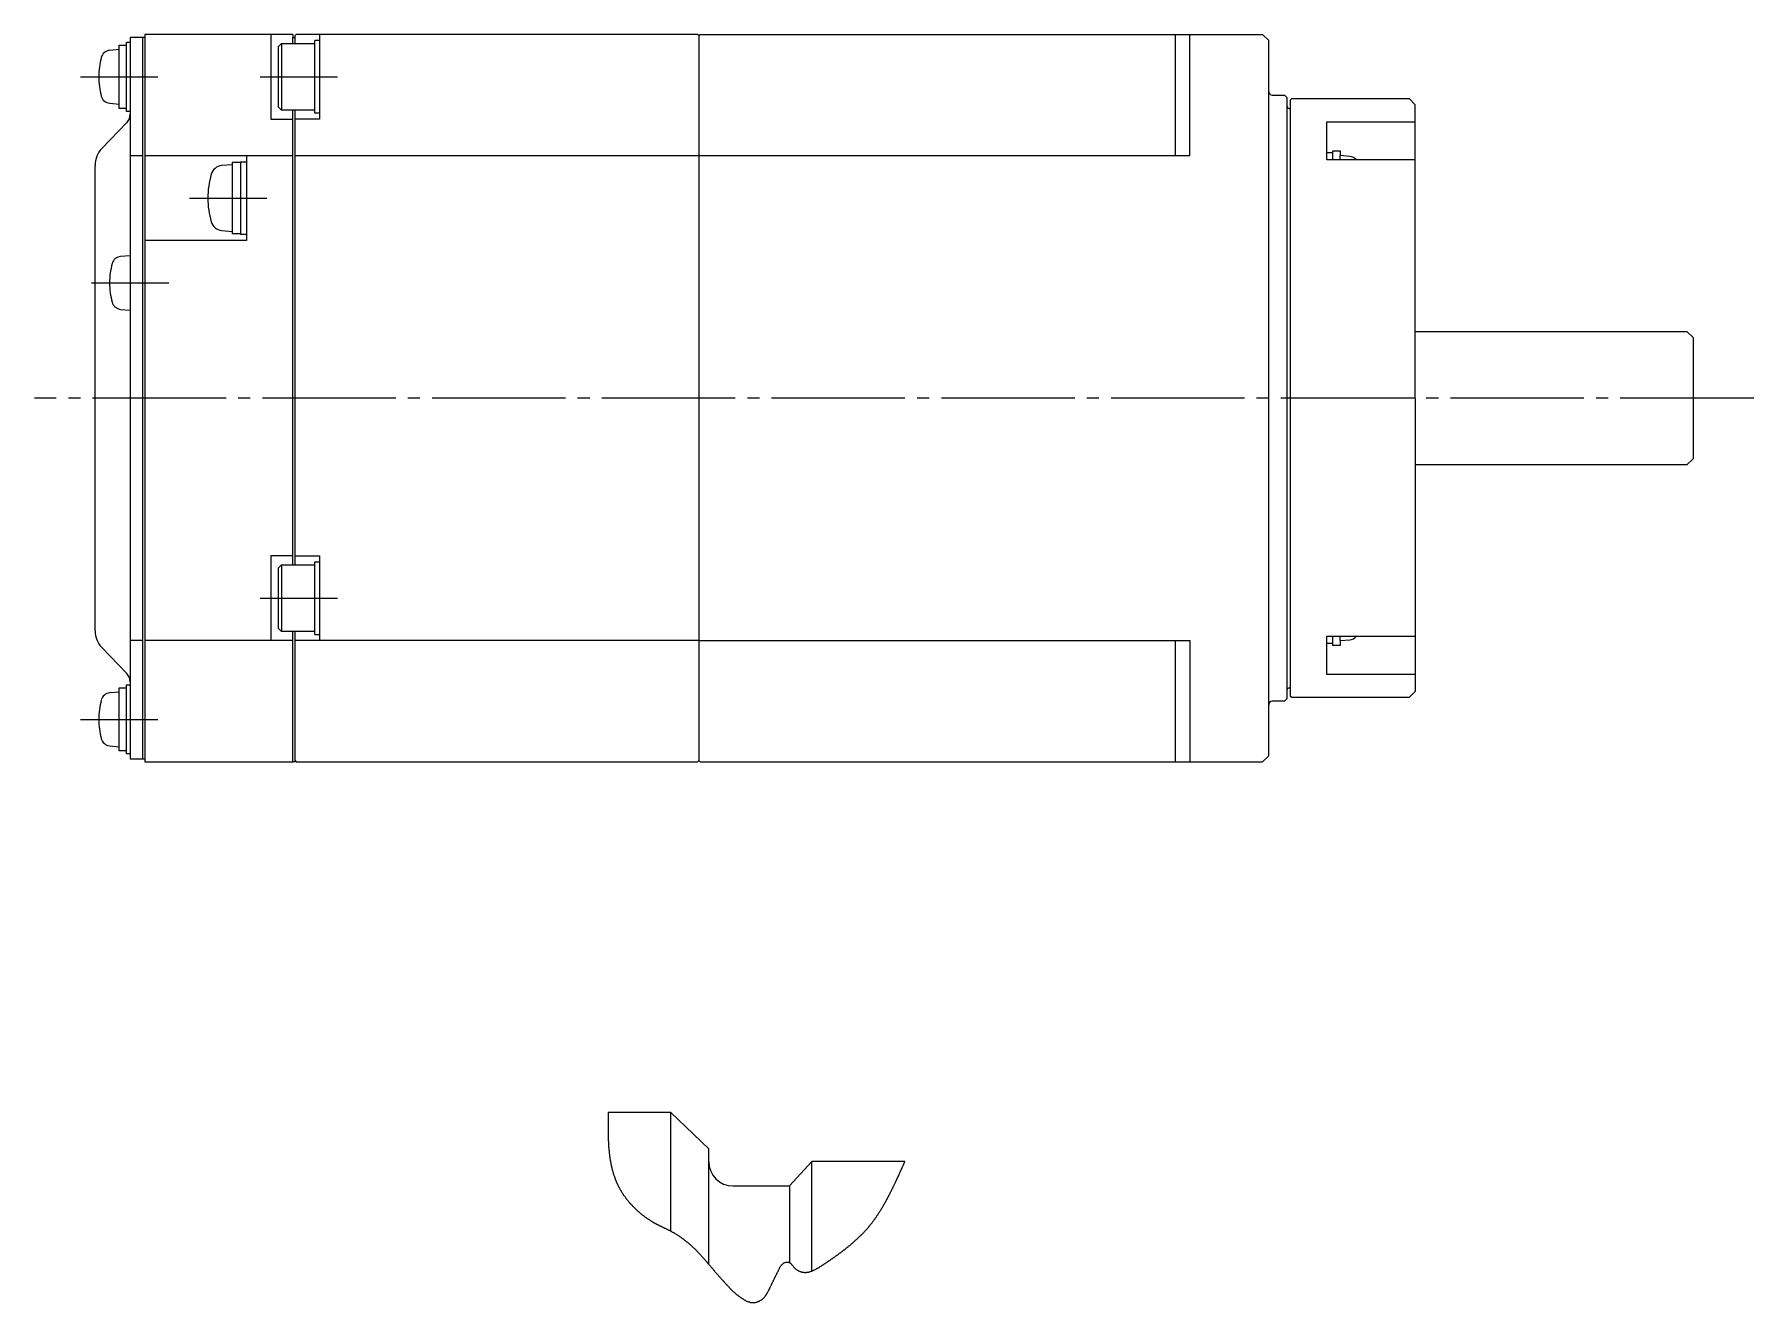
# Model space of a CAD drawing. Extents: x -194 to 221, y -168 to 144.
# Drawn here: x -73.5 to 68.3, y -168.1 to -63.5 of the extents above; entities that cross this region are included whole.
import ezdxf

# ---------------------------------------------------------------- set-up
doc = ezdxf.new("R2010")
doc.units = 0
doc.linetypes.add('DASH_CENTER', pattern=[14, 11, -1, 1, -1])
doc.layers.get('0').update_dxf_attribs({"linetype": 'CONTINUOUS'})

msp = doc.modelspace()

# ---------------------------------------------------------------- linework, layer by layer
at = {"color": 7, "linetype": 'CONTINUOUS'}
for p, q in [((-65.58, -63.76), (-65.58, -123.26)), ((-64.58, -63.76), (-65.58, -63.76)), ((-64.58, -63.76), (-64.58, -123.26)), ((-64.38, -63.76), (-64.58, -63.76)), ((-55.98, -63.51), (-64.38, -63.51)), ((-64.38, -63.51), (-64.38, -123.51)), ((-52.18, -63.51), (-55.98, -63.51)), ((-53.98, -63.51), (-53.98, -70.51)), ((-52.18, -63.51), (-52.18, -63.76)), ((-52.18, -63.76), (-51.98, -63.76)), ((-52.18, -64.26), (-52.18, -63.76)), ((-51.88, -63.51), (-51.98, -63.61)), ((-51.98, -64.26), (-51.98, -63.61)), ((-18.78, -63.51), (-51.88, -63.51)), ((-49.98, -63.51), (-49.98, -70.51)), ((-18.68, -63.61), (-18.78, -63.51)), ((-18.68, -63.61), (-18.58, -63.51)), ((-18.68, -63.61), (-18.68, -123.41)), ((-18.58, -63.51), (27.82, -63.51)), ((20.62, -73.51), (20.62, -63.51)), ((21.82, -73.51), (21.82, -63.51)), ((27.82, -63.51), (28.32, -64.01)), ((-66.48, -64.76), (-67.27, -64.83)), ((-66.48, -69.61), (-66.48, -64.41)), ((-66.48, -64.41), (-65.88, -64.41)), ((-65.88, -69.86), (-65.88, -64.16)), ((-65.88, -64.16), (-65.58, -64.16)), ((-53.11, -64.26), (-53.36, -64.51)), ((-53.36, -69.51), (-53.36, -64.51)), ((-53.11, -64.26), (-53.11, -69.76)), ((-53.11, -64.26), (-50.36, -64.26)), ((-50.36, -70.01), (-50.36, -64.01)), ((-49.98, -64.01), (-50.36, -64.01)), ((28.32, -123.01), (28.32, -64.01)), ((-67.27, -69.19), (-66.48, -69.26)), ((28.62, -68.51), (29.62, -68.51)), ((29.62, -68.51), (29.82, -68.71)), ((29.82, -68.71), (29.82, -118.31)), ((30.12, -68.91), (30.22, -68.81)), ((30.12, -118.11), (30.12, -68.91)), ((30.22, -68.81), (39.91, -68.81)), ((39.91, -68.81), (40.41, -69.31)), ((40.41, -93.51), (40.41, -69.31)), ((-67.92, -72.92), (-65.87, -70.79)), ((-65.88, -69.61), (-66.48, -69.61)), ((-65.58, -69.86), (-65.88, -69.86)), ((-53.98, -70.51), (-52.18, -70.51)), ((-53.36, -69.51), (-53.11, -69.76)), ((-50.36, -69.76), (-53.11, -69.76)), ((-52.18, -107.26), (-52.18, -69.76)), ((-51.98, -107.26), (-51.98, -69.76)), ((-49.98, -70.51), (-51.98, -70.51)), ((-49.98, -70.01), (-50.36, -70.01)), ((30.02, -69.61), (30.12, -69.61)), ((33.12, -73.86), (33.12, -70.72)), ((33.12, -70.72), (40.41, -70.72)), ((-65.58, -73.51), (-64.58, -73.51)), ((-64.38, -73.51), (-52.18, -73.51)), ((-55.98, -73.51), (-55.98, -80.51)), ((-51.98, -73.51), (-18.68, -73.51)), ((-18.68, -73.51), (21.82, -73.51)), ((33.12, -73.25), (33.62, -73.25)), ((33.62, -73.1), (34.22, -73.1)), ((33.62, -73.86), (33.62, -73.1)), ((33.62, -73.25), (33.62, -73.1)), ((34.22, -73.1), (34.22, -73.5)), ((34.22, -73.86), (34.22, -73.5)), ((35, -73.57), (34.22, -73.5)), ((-68.48, -112.7), (-68.48, -74.31)), ((-57.18, -74.26), (-58.03, -74.33)), ((-57.18, -74.06), (-56.48, -74.06)), ((-57.18, -74.06), (-57.18, -79.96)), ((-56.48, -74.01), (-56.48, -80.01)), ((-56.48, -74.01), (-55.98, -74.01)), ((40.41, -73.86), (33.12, -73.86)), ((-55.98, -80.51), (-64.38, -80.51)), ((-58.03, -79.68), (-57.18, -79.76)), ((-56.48, -79.96), (-57.18, -79.96)), ((-55.98, -80.01), (-56.48, -80.01)), ((-65.58, -81.76), (-66.37, -81.83)), ((-66.37, -86.19), (-65.58, -86.26)), ((40.41, -88.01), (62.82, -88.01)), ((62.82, -88.01), (63.32, -88.51)), ((63.32, -88.51), (63.32, -98.51)), ((40.41, -93.51), (40.41, -117.71)), ((62.82, -99.01), (40.41, -99.01)), ((63.32, -98.51), (62.82, -99.01)), ((-53.98, -106.51), (-53.98, -113.51)), ((-52.18, -106.51), (-53.98, -106.51)), ((-53.11, -107.26), (-53.36, -107.51)), ((-53.36, -112.51), (-53.36, -107.51)), ((-53.11, -107.26), (-53.11, -112.76)), ((-53.11, -107.26), (-50.36, -107.26)), ((-51.98, -106.51), (-49.98, -106.51)), ((-50.36, -113.01), (-50.36, -107.01)), ((-50.36, -107.01), (-49.98, -107.01)), ((-49.98, -106.51), (-49.98, -113.51)), ((-53.36, -112.51), (-53.11, -112.76)), ((-50.36, -112.76), (-53.11, -112.76)), ((-52.18, -123.51), (-52.18, -112.76)), ((-51.98, -123.41), (-51.98, -112.76)), ((-50.36, -113.01), (-49.98, -113.01)), ((33.12, -116.3), (33.12, -113.15)), ((33.12, -113.15), (40.41, -113.15)), ((33.62, -113.91), (33.62, -113.15)), ((34.22, -113.51), (34.22, -113.15)), ((-65.87, -116.22), (-67.92, -114.09)), ((-64.58, -113.51), (-65.58, -113.51)), ((-52.18, -113.51), (-64.38, -113.51)), ((-18.68, -113.51), (-51.98, -113.51)), ((-18.68, -113.51), (21.82, -113.51)), ((20.62, -123.51), (20.62, -113.51)), ((21.82, -113.51), (21.82, -123.51)), ((33.62, -113.76), (33.12, -113.76)), ((33.62, -113.91), (33.62, -113.76)), ((34.22, -113.91), (33.62, -113.91)), ((34.22, -113.51), (35, -113.44)), ((34.22, -113.51), (34.22, -113.91)), ((-66.48, -117.41), (-65.88, -117.41)), ((-66.48, -122.61), (-66.48, -117.41)), ((-65.88, -117.16), (-65.58, -117.16)), ((-65.88, -122.86), (-65.88, -117.16)), ((30.02, -117.41), (30.12, -117.41)), ((40.41, -116.3), (33.12, -116.3)), ((-66.48, -117.76), (-67.27, -117.83)), ((29.62, -118.51), (28.62, -118.51)), ((29.82, -118.31), (29.62, -118.51)), ((30.22, -118.21), (30.12, -118.11)), ((39.91, -118.21), (30.22, -118.21)), ((40.41, -117.71), (39.91, -118.21)), ((-67.27, -122.19), (-66.48, -122.26)), ((-65.88, -122.61), (-66.48, -122.61)), ((-65.58, -122.86), (-65.88, -122.86)), ((-65.58, -123.26), (-64.58, -123.26)), ((-64.58, -123.26), (-64.38, -123.26)), ((27.82, -123.51), (28.32, -123.01)), ((-64.38, -123.51), (-52.18, -123.51)), ((-51.98, -123.51), (-52.18, -123.51)), ((-51.98, -123.41), (-51.88, -123.51)), ((-51.98, -123.41), (-51.98, -123.51)), ((-51.88, -123.51), (-18.78, -123.51)), ((-18.78, -123.51), (-18.68, -123.41)), ((-18.68, -123.41), (-18.58, -123.51)), ((-18.58, -123.51), (27.82, -123.51)), ((-20.98, -152.42), (-26.15, -152.42)), ((-20.98, -152.42), (-17.86, -155.42)), ((-20.98, -162.22), (-20.98, -152.42)), ((-17.86, -164.96), (-17.86, -155.42)), ((-11.21, -158.49), (-9.35, -156.46)), ((-1.68, -156.46), (-9.35, -156.46)), ((-9.35, -165.5), (-9.35, -156.46)), ((-15.86, -158.49), (-11.21, -158.49)), ((-11.21, -158.49), (-11.21, -164.81))]:
    msp.add_line(p, q, dxfattribs=at)
at = {"color": 1, "linetype": 'DASH_CENTER'}
for p, q in [((-69.68, -67.01), (-63.3, -67.01)), ((-54.87, -67.01), (-48.49, -67.01)), ((-60.68, -77.01), (-54.3, -77.01)), ((-68.78, -84.01), (-62.4, -84.01)), ((68.32, -93.51), (-73.48, -93.51)), ((-54.87, -110.01), (-48.49, -110.01)), ((-69.68, -120.01), (-63.3, -120.01))]:
    msp.add_line(p, q, dxfattribs=at)
at = {"color": 2}
msp.add_polyline3d([(-26.15, -152.42, 0), (-26.15, -152.46, 0), (-26.15, -152.5, 0), (-26.15, -152.54, 0), (-26.15, -152.58, 0), (-26.15, -152.62, 0), (-26.15, -152.66, 0), (-26.15, -152.7, 0), (-26.16, -152.74, 0), (-26.16, -152.78, 0), (-26.16, -152.82, 0), (-26.16, -152.86, 0), (-26.16, -152.9, 0), (-26.16, -152.94, 0), (-26.16, -152.99, 0), (-26.16, -153.03, 0), (-26.16, -153.07, 0), (-26.16, -153.11, 0), (-26.16, -153.15, 0), (-26.16, -153.19, 0), (-26.16, -153.23, 0), (-26.16, -153.27, 0), (-26.16, -153.31, 0), (-26.16, -153.35, 0), (-26.16, -153.39, 0), (-26.16, -153.43, 0), (-26.16, -153.47, 0), (-26.16, -153.51, 0), (-26.17, -153.55, 0), (-26.17, -153.59, 0), (-26.17, -153.63, 0), (-26.17, -153.67, 0), (-26.17, -153.71, 0), (-26.17, -153.75, 0), (-26.17, -153.79, 0), (-26.17, -153.84, 0), (-26.17, -153.88, 0), (-26.16, -153.92, 0), (-26.16, -153.96, 0), (-26.16, -154, 0), (-26.16, -154.04, 0), (-26.16, -154.08, 0), (-26.16, -154.12, 0), (-26.16, -154.16, 0), (-26.16, -154.2, 0), (-26.16, -154.24, 0), (-26.16, -154.28, 0), (-26.16, -154.32, 0), (-26.16, -154.36, 0), (-26.16, -154.4, 0), (-26.16, -154.44, 0), (-26.16, -154.48, 0), (-26.15, -154.53, 0), (-26.15, -154.56, 0), (-26.15, -154.61, 0), (-26.15, -154.65, 0), (-26.15, -154.69, 0), (-26.15, -154.73, 0), (-26.15, -154.77, 0), (-26.14, -154.81, 0), (-26.14, -154.85, 0), (-26.14, -154.89, 0), (-26.14, -154.93, 0), (-26.14, -154.97, 0), (-26.13, -155.01, 0), (-26.13, -155.05, 0), (-26.13, -155.09, 0), (-26.13, -155.13, 0), (-26.12, -155.17, 0), (-26.12, -155.21, 0), (-26.12, -155.25, 0), (-26.12, -155.29, 0), (-26.11, -155.33, 0), (-26.11, -155.38, 0), (-26.11, -155.41, 0), (-26.1, -155.46, 0), (-26.1, -155.5, 0), (-26.1, -155.54, 0), (-26.09, -155.58, 0), (-26.09, -155.62, 0), (-26.08, -155.66, 0), (-26.08, -155.7, 0), (-26.08, -155.74, 0), (-26.07, -155.78, 0), (-26.07, -155.82, 0), (-26.06, -155.86, 0), (-26.06, -155.9, 0), (-26.05, -155.94, 0), (-26.05, -155.98, 0), (-26.04, -156.02, 0), (-26.04, -156.06, 0), (-26.03, -156.1, 0), (-26.03, -156.14, 0), (-26.02, -156.18, 0), (-26.01, -156.22, 0), (-26.01, -156.26, 0), (-26, -156.3, 0), (-25.99, -156.34, 0), (-25.99, -156.38, 0), (-25.98, -156.42, 0), (-25.97, -156.46, 0), (-25.97, -156.5, 0), (-25.96, -156.54, 0), (-25.95, -156.58, 0), (-25.94, -156.62, 0), (-25.94, -156.66, 0), (-25.93, -156.7, 0), (-25.92, -156.74, 0), (-25.91, -156.78, 0), (-25.9, -156.82, 0), (-25.89, -156.86, 0), (-25.88, -156.9, 0), (-25.88, -156.94, 0), (-25.87, -156.98, 0), (-25.86, -157.02, 0), (-25.85, -157.06, 0), (-25.84, -157.1, 0), (-25.83, -157.14, 0), (-25.82, -157.18, 0), (-25.81, -157.22, 0), (-25.79, -157.25, 0), (-25.78, -157.29, 0), (-25.77, -157.33, 0), (-25.76, -157.37, 0), (-25.75, -157.41, 0), (-25.74, -157.45, 0), (-25.73, -157.49, 0), (-25.71, -157.53, 0), (-25.7, -157.56, 0), (-25.69, -157.6, 0), (-25.68, -157.64, 0), (-25.66, -157.68, 0), (-25.65, -157.72, 0), (-25.64, -157.76, 0), (-25.62, -157.8, 0), (-25.61, -157.83, 0), (-25.59, -157.87, 0), (-25.58, -157.91, 0), (-25.57, -157.95, 0), (-25.55, -157.99, 0), (-25.54, -158.02, 0), (-25.52, -158.06, 0), (-25.5, -158.1, 0), (-25.49, -158.14, 0), (-25.47, -158.17, 0), (-25.46, -158.21, 0), (-25.44, -158.25, 0), (-25.42, -158.28, 0), (-25.41, -158.32, 0), (-25.39, -158.36, 0), (-25.37, -158.4, 0), (-25.35, -158.43, 0), (-25.34, -158.47, 0), (-25.32, -158.5, 0), (-25.3, -158.54, 0), (-25.28, -158.58, 0), (-25.26, -158.61, 0), (-25.24, -158.65, 0), (-25.22, -158.68, 0), (-25.21, -158.72, 0), (-25.19, -158.75, 0), (-25.17, -158.79, 0), (-25.15, -158.83, 0), (-25.12, -158.86, 0), (-25.1, -158.9, 0), (-25.08, -158.93, 0), (-25.06, -158.97, 0), (-25.04, -159, 0), (-25.02, -159.03, 0), (-25, -159.07, 0), (-24.98, -159.1, 0), (-24.95, -159.14, 0), (-24.93, -159.17, 0), (-24.91, -159.2, 0), (-24.89, -159.24, 0), (-24.86, -159.27, 0), (-24.84, -159.31, 0), (-24.82, -159.34, 0), (-24.79, -159.37, 0), (-24.77, -159.4, 0), (-24.74, -159.44, 0), (-24.72, -159.47, 0), (-24.69, -159.5, 0), (-24.67, -159.53, 0), (-24.65, -159.57, 0), (-24.62, -159.6, 0), (-24.59, -159.63, 0), (-24.57, -159.66, 0), (-24.54, -159.69, 0), (-24.52, -159.73, 0), (-24.49, -159.76, 0), (-24.47, -159.79, 0), (-24.44, -159.82, 0), (-24.41, -159.85, 0), (-24.39, -159.88, 0), (-24.36, -159.91, 0), (-24.33, -159.94, 0), (-24.31, -159.97, 0), (-24.28, -160, 0), (-24.25, -160.03, 0), (-24.22, -160.06, 0), (-24.19, -160.09, 0), (-24.17, -160.12, 0), (-24.14, -160.15, 0), (-24.11, -160.18, 0), (-24.08, -160.21, 0), (-24.05, -160.24, 0), (-24.02, -160.27, 0), (-24, -160.3, 0), (-23.97, -160.32, 0), (-23.94, -160.35, 0), (-23.91, -160.38, 0), (-23.88, -160.41, 0), (-23.85, -160.44, 0), (-23.82, -160.47, 0), (-23.79, -160.49, 0), (-23.76, -160.52, 0), (-23.73, -160.55, 0), (-23.7, -160.57, 0), (-23.67, -160.6, 0), (-23.64, -160.63, 0), (-23.61, -160.66, 0), (-23.57, -160.68, 0), (-23.54, -160.71, 0), (-23.51, -160.73, 0), (-23.48, -160.76, 0), (-23.45, -160.79, 0), (-23.42, -160.81, 0), (-23.39, -160.84, 0), (-23.35, -160.86, 0), (-23.32, -160.89, 0), (-23.29, -160.91, 0), (-23.26, -160.94, 0), (-23.23, -160.96, 0), (-23.19, -160.99, 0), (-23.16, -161.01, 0), (-23.13, -161.03, 0), (-23.1, -161.06, 0), (-23.06, -161.08, 0), (-23.03, -161.11, 0), (-23, -161.13, 0), (-22.96, -161.15, 0), (-22.93, -161.18, 0), (-22.9, -161.2, 0), (-22.86, -161.22, 0), (-22.83, -161.24, 0), (-22.79, -161.27, 0), (-22.76, -161.29, 0), (-22.73, -161.31, 0), (-22.69, -161.33, 0), (-22.66, -161.35, 0), (-22.62, -161.38, 0), (-22.59, -161.4, 0), (-22.55, -161.42, 0), (-22.52, -161.44, 0), (-22.48, -161.46, 0), (-22.45, -161.48, 0), (-22.41, -161.5, 0), (-22.38, -161.52, 0), (-22.34, -161.54, 0), (-22.31, -161.56, 0), (-22.27, -161.58, 0), (-22.24, -161.6, 0), (-22.2, -161.62, 0), (-22.17, -161.64, 0), (-22.13, -161.66, 0), (-22.09, -161.67, 0), (-22.06, -161.69, 0), (-22.02, -161.71, 0), (-21.99, -161.73, 0), (-21.95, -161.75, 0), (-21.91, -161.77, 0), (-21.88, -161.78, 0), (-21.84, -161.8, 0), (-21.8, -161.82, 0), (-21.77, -161.84, 0), (-21.73, -161.85, 0), (-21.69, -161.87, 0), (-21.66, -161.89, 0), (-21.62, -161.91, 0), (-21.58, -161.92, 0), (-21.55, -161.94, 0), (-21.51, -161.96, 0), (-21.47, -161.98, 0), (-21.44, -161.99, 0), (-21.4, -162.01, 0), (-21.37, -162.03, 0), (-21.33, -162.05, 0), (-21.29, -162.06, 0), (-21.26, -162.08, 0), (-21.22, -162.1, 0), (-21.18, -162.12, 0), (-21.15, -162.13, 0), (-21.11, -162.15, 0), (-21.07, -162.17, 0), (-21.04, -162.19, 0), (-21, -162.21, 0), (-20.97, -162.23, 0), (-20.93, -162.25, 0), (-20.9, -162.27, 0), (-20.86, -162.29, 0), (-20.82, -162.31, 0), (-20.79, -162.32, 0), (-20.75, -162.34, 0), (-20.72, -162.37, 0), (-20.68, -162.39, 0), (-20.65, -162.41, 0), (-20.61, -162.43, 0), (-20.58, -162.45, 0), (-20.55, -162.47, 0), (-20.51, -162.49, 0), (-20.48, -162.51, 0), (-20.44, -162.53, 0), (-20.41, -162.56, 0), (-20.37, -162.58, 0), (-20.34, -162.6, 0), (-20.31, -162.62, 0), (-20.27, -162.65, 0), (-20.24, -162.67, 0), (-20.21, -162.69, 0), (-20.17, -162.72, 0), (-20.14, -162.74, 0), (-20.11, -162.76, 0), (-20.07, -162.79, 0), (-20.04, -162.81, 0), (-20.01, -162.84, 0), (-19.98, -162.86, 0), (-19.94, -162.88, 0), (-19.91, -162.91, 0), (-19.88, -162.93, 0), (-19.85, -162.96, 0), (-19.81, -162.98, 0), (-19.78, -163.01, 0), (-19.75, -163.03, 0), (-19.72, -163.06, 0), (-19.69, -163.09, 0), (-19.66, -163.11, 0), (-19.62, -163.14, 0), (-19.59, -163.16, 0), (-19.56, -163.19, 0), (-19.53, -163.22, 0), (-19.5, -163.24, 0), (-19.47, -163.27, 0), (-19.44, -163.29, 0), (-19.41, -163.32, 0), (-19.38, -163.35, 0), (-19.35, -163.38, 0), (-19.32, -163.4, 0), (-19.29, -163.43, 0), (-19.26, -163.46, 0), (-19.23, -163.49, 0), (-19.2, -163.51, 0), (-19.17, -163.54, 0), (-19.14, -163.57, 0), (-19.11, -163.6, 0), (-19.08, -163.63, 0), (-19.05, -163.65, 0), (-19.02, -163.68, 0), (-18.99, -163.71, 0), (-18.97, -163.74, 0), (-18.94, -163.77, 0), (-18.91, -163.8, 0), (-18.88, -163.83, 0), (-18.85, -163.85, 0), (-18.82, -163.88, 0), (-18.8, -163.91, 0), (-18.77, -163.94, 0), (-18.74, -163.97, 0), (-18.71, -164, 0), (-18.68, -164.03, 0), (-18.66, -164.06, 0), (-18.63, -164.09, 0), (-18.6, -164.12, 0), (-18.57, -164.15, 0), (-18.55, -164.18, 0), (-18.52, -164.21, 0), (-18.49, -164.24, 0), (-18.46, -164.27, 0), (-18.44, -164.3, 0), (-18.41, -164.33, 0), (-18.38, -164.36, 0), (-18.35, -164.39, 0), (-18.33, -164.42, 0), (-18.3, -164.45, 0), (-18.27, -164.48, 0), (-18.25, -164.51, 0), (-18.22, -164.54, 0), (-18.19, -164.57, 0), (-18.17, -164.6, 0), (-18.14, -164.63, 0), (-18.11, -164.66, 0), (-18.09, -164.69, 0), (-18.06, -164.72, 0), (-18.03, -164.75, 0), (-18.01, -164.78, 0), (-17.98, -164.82, 0), (-17.95, -164.85, 0), (-17.93, -164.88, 0), (-17.9, -164.91, 0), (-17.88, -164.94, 0), (-17.85, -164.97, 0), (-17.82, -165, 0), (-17.8, -165.03, 0), (-17.77, -165.06, 0), (-17.74, -165.09, 0), (-17.72, -165.12, 0), (-17.69, -165.16, 0), (-17.67, -165.19, 0), (-17.64, -165.22, 0), (-17.61, -165.25, 0), (-17.59, -165.28, 0), (-17.56, -165.31, 0), (-17.54, -165.34, 0), (-17.51, -165.37, 0), (-17.48, -165.4, 0), (-17.46, -165.43, 0), (-17.43, -165.46, 0), (-17.4, -165.5, 0), (-17.38, -165.53, 0), (-17.35, -165.56, 0), (-17.33, -165.59, 0), (-17.3, -165.62, 0), (-17.27, -165.65, 0), (-17.25, -165.68, 0), (-17.22, -165.71, 0), (-17.19, -165.74, 0), (-17.17, -165.77, 0), (-17.14, -165.8, 0), (-17.11, -165.83, 0), (-17.09, -165.86, 0), (-17.06, -165.9, 0), (-17.04, -165.93, 0), (-17.01, -165.96, 0), (-16.98, -165.99, 0), (-16.96, -166.02, 0), (-16.93, -166.05, 0), (-16.9, -166.08, 0), (-16.88, -166.11, 0), (-16.85, -166.14, 0), (-16.82, -166.17, 0), (-16.79, -166.2, 0), (-16.77, -166.23, 0), (-16.74, -166.26, 0), (-16.71, -166.29, 0), (-16.69, -166.32, 0), (-16.66, -166.35, 0), (-16.63, -166.38, 0), (-16.6, -166.41, 0), (-16.58, -166.44, 0), (-16.55, -166.47, 0), (-16.52, -166.5, 0), (-16.49, -166.53, 0), (-16.47, -166.56, 0), (-16.44, -166.59, 0), (-16.41, -166.62, 0), (-16.38, -166.65, 0), (-16.36, -166.68, 0), (-16.33, -166.71, 0), (-16.3, -166.74, 0), (-16.27, -166.77, 0), (-16.24, -166.8, 0), (-16.22, -166.82, 0), (-16.19, -166.85, 0), (-16.16, -166.88, 0), (-16.13, -166.91, 0), (-16.1, -166.94, 0), (-16.07, -166.97, 0), (-16.04, -167, 0), (-16.02, -167.02, 0), (-15.99, -167.05, 0), (-15.96, -167.08, 0), (-15.93, -167.11, 0), (-15.9, -167.14, 0), (-15.87, -167.16, 0), (-15.84, -167.19, 0), (-15.81, -167.22, 0), (-15.78, -167.25, 0), (-15.75, -167.27, 0), (-15.72, -167.3, 0), (-15.69, -167.32, 0), (-15.66, -167.35, 0), (-15.63, -167.38, 0), (-15.6, -167.4, 0), (-15.57, -167.43, 0), (-15.54, -167.46, 0), (-15.51, -167.48, 0), (-15.47, -167.51, 0), (-15.44, -167.53, 0), (-15.41, -167.56, 0), (-15.38, -167.58, 0), (-15.34, -167.6, 0), (-15.31, -167.63, 0), (-15.28, -167.65, 0), (-15.24, -167.68, 0), (-15.21, -167.7, 0), (-15.18, -167.72, 0), (-15.14, -167.75, 0), (-15.11, -167.77, 0), (-15.07, -167.79, 0), (-15.04, -167.81, 0), (-15, -167.84, 0), (-14.97, -167.86, 0), (-14.93, -167.88, 0), (-14.89, -167.9, 0), (-14.86, -167.92, 0), (-14.82, -167.94, 0), (-14.78, -167.96, 0), (-14.74, -167.98, 0), (-14.71, -167.99, 0), (-14.67, -168.01, 0), (-14.63, -168.02, 0), (-14.59, -168.04, 0), (-14.55, -168.05, 0), (-14.51, -168.06, 0), (-14.47, -168.07, 0), (-14.44, -168.09, 0), (-14.4, -168.09, 0), (-14.36, -168.1, 0), (-14.32, -168.1, 0), (-14.28, -168.11, 0), (-14.24, -168.11, 0), (-14.2, -168.11, 0), (-14.16, -168.11, 0), (-14.12, -168.11, 0), (-14.08, -168.1, 0), (-14.04, -168.1, 0), (-14, -168.09, 0), (-13.96, -168.08, 0), (-13.92, -168.07, 0), (-13.88, -168.06, 0), (-13.84, -168.05, 0), (-13.8, -168.03, 0), (-13.76, -168.02, 0), (-13.72, -168, 0), (-13.68, -167.98, 0), (-13.65, -167.96, 0), (-13.61, -167.94, 0), (-13.58, -167.92, 0), (-13.54, -167.9, 0), (-13.51, -167.87, 0), (-13.47, -167.85, 0), (-13.44, -167.82, 0), (-13.41, -167.79, 0), (-13.38, -167.77, 0), (-13.35, -167.74, 0), (-13.32, -167.71, 0), (-13.29, -167.68, 0), (-13.26, -167.65, 0), (-13.24, -167.62, 0), (-13.21, -167.59, 0), (-13.19, -167.55, 0), (-13.17, -167.52, 0), (-13.14, -167.49, 0), (-13.12, -167.45, 0), (-13.1, -167.42, 0), (-13.08, -167.38, 0), (-13.06, -167.35, 0), (-13.03, -167.31, 0), (-13.01, -167.28, 0), (-13, -167.24, 0), (-12.98, -167.21, 0), (-12.96, -167.17, 0), (-12.94, -167.13, 0), (-12.92, -167.1, 0), (-12.9, -167.06, 0), (-12.88, -167.03, 0), (-12.86, -166.99, 0), (-12.85, -166.95, 0), (-12.83, -166.92, 0), (-12.81, -166.88, 0), (-12.79, -166.84, 0), (-12.77, -166.81, 0), (-12.76, -166.77, 0), (-12.74, -166.73, 0), (-12.72, -166.7, 0), (-12.7, -166.66, 0), (-12.68, -166.62, 0), (-12.67, -166.59, 0), (-12.65, -166.55, 0), (-12.63, -166.51, 0), (-12.61, -166.48, 0), (-12.6, -166.44, 0), (-12.58, -166.41, 0), (-12.56, -166.37, 0), (-12.55, -166.33, 0), (-12.53, -166.3, 0), (-12.51, -166.26, 0), (-12.49, -166.22, 0), (-12.48, -166.19, 0), (-12.46, -166.15, 0), (-12.44, -166.12, 0), (-12.42, -166.08, 0), (-12.41, -166.04, 0), (-12.39, -166.01, 0), (-12.37, -165.97, 0), (-12.35, -165.94, 0), (-12.33, -165.9, 0), (-12.32, -165.87, 0), (-12.3, -165.83, 0), (-12.28, -165.79, 0), (-12.26, -165.76, 0), (-12.25, -165.72, 0), (-12.23, -165.69, 0), (-12.21, -165.65, 0), (-12.19, -165.61, 0), (-12.17, -165.57, 0), (-12.15, -165.54, 0), (-12.14, -165.5, 0), (-12.12, -165.46, 0), (-12.1, -165.43, 0), (-12.08, -165.39, 0), (-12.06, -165.35, 0), (-12.04, -165.31, 0), (-12.03, -165.27, 0), (-12.01, -165.24, 0), (-11.99, -165.2, 0), (-11.97, -165.16, 0), (-11.94, -165.13, 0), (-11.92, -165.09, 0), (-11.9, -165.06, 0), (-11.87, -165.02, 0), (-11.85, -164.99, 0), (-11.82, -164.96, 0), (-11.79, -164.94, 0), (-11.76, -164.91, 0), (-11.73, -164.88, 0), (-11.7, -164.86, 0), (-11.66, -164.84, 0), (-11.63, -164.82, 0), (-11.59, -164.81, 0), (-11.55, -164.8, 0), (-11.5, -164.79, 0), (-11.46, -164.78, 0), (-11.42, -164.78, 0), (-11.38, -164.78, 0), (-11.34, -164.78, 0), (-11.29, -164.79, 0), (-11.26, -164.8, 0), (-11.22, -164.81, 0), (-11.18, -164.83, 0), (-11.15, -164.85, 0), (-11.12, -164.87, 0), (-11.08, -164.9, 0), (-11.05, -164.93, 0), (-11.03, -164.96, 0), (-11, -164.99, 0), (-10.97, -165.02, 0), (-10.95, -165.05, 0), (-10.92, -165.08, 0), (-10.89, -165.12, 0), (-10.87, -165.15, 0), (-10.84, -165.18, 0), (-10.81, -165.21, 0), (-10.78, -165.24, 0), (-10.76, -165.27, 0), (-10.73, -165.3, 0), (-10.7, -165.33, 0), (-10.67, -165.35, 0), (-10.64, -165.38, 0), (-10.6, -165.4, 0), (-10.57, -165.43, 0), (-10.54, -165.45, 0), (-10.5, -165.47, 0), (-10.47, -165.49, 0), (-10.43, -165.51, 0), (-10.39, -165.52, 0), (-10.36, -165.54, 0), (-10.32, -165.55, 0), (-10.28, -165.56, 0), (-10.24, -165.58, 0), (-10.2, -165.59, 0), (-10.16, -165.59, 0), (-10.12, -165.6, 0), (-10.08, -165.61, 0), (-10.03, -165.61, 0), (-9.99, -165.62, 0), (-9.95, -165.62, 0), (-9.91, -165.62, 0), (-9.87, -165.62, 0), (-9.83, -165.62, 0), (-9.79, -165.61, 0), (-9.74, -165.61, 0), (-9.7, -165.6, 0), (-9.66, -165.6, 0), (-9.62, -165.59, 0), (-9.58, -165.58, 0), (-9.55, -165.57, 0), (-9.51, -165.56, 0), (-9.47, -165.55, 0), (-9.43, -165.53, 0), (-9.39, -165.52, 0), (-9.35, -165.51, 0), (-9.31, -165.49, 0), (-9.28, -165.47, 0), (-9.24, -165.46, 0), (-9.2, -165.44, 0), (-9.17, -165.42, 0), (-9.13, -165.41, 0), (-9.09, -165.39, 0), (-9.06, -165.37, 0), (-9.02, -165.35, 0), (-8.98, -165.33, 0), (-8.95, -165.31, 0), (-8.91, -165.29, 0), (-8.88, -165.27, 0), (-8.84, -165.25, 0), (-8.81, -165.23, 0), (-8.77, -165.21, 0), (-8.74, -165.19, 0), (-8.7, -165.16, 0), (-8.67, -165.14, 0), (-8.63, -165.12, 0), (-8.6, -165.1, 0), (-8.56, -165.08, 0), (-8.53, -165.06, 0), (-8.5, -165.03, 0), (-8.46, -165.01, 0), (-8.43, -164.99, 0), (-8.39, -164.97, 0), (-8.36, -164.95, 0), (-8.33, -164.92, 0), (-8.29, -164.9, 0), (-8.26, -164.88, 0), (-8.23, -164.86, 0), (-8.19, -164.83, 0), (-8.16, -164.81, 0), (-8.13, -164.79, 0), (-8.09, -164.77, 0), (-8.06, -164.74, 0), (-8.03, -164.72, 0), (-7.99, -164.7, 0), (-7.96, -164.68, 0), (-7.93, -164.65, 0), (-7.89, -164.63, 0), (-7.86, -164.61, 0), (-7.83, -164.58, 0), (-7.79, -164.56, 0), (-7.76, -164.54, 0), (-7.73, -164.51, 0), (-7.69, -164.49, 0), (-7.66, -164.47, 0), (-7.63, -164.44, 0), (-7.59, -164.42, 0), (-7.56, -164.4, 0), (-7.53, -164.38, 0), (-7.49, -164.35, 0), (-7.46, -164.33, 0), (-7.43, -164.31, 0), (-7.4, -164.28, 0), (-7.36, -164.26, 0), (-7.33, -164.23, 0), (-7.3, -164.21, 0), (-7.26, -164.19, 0), (-7.23, -164.16, 0), (-7.2, -164.14, 0), (-7.17, -164.12, 0), (-7.13, -164.09, 0), (-7.1, -164.07, 0), (-7.07, -164.04, 0), (-7.03, -164.02, 0), (-7, -164, 0), (-6.97, -163.97, 0), (-6.94, -163.95, 0), (-6.91, -163.92, 0), (-6.87, -163.9, 0), (-6.84, -163.87, 0), (-6.81, -163.85, 0), (-6.78, -163.82, 0), (-6.74, -163.8, 0), (-6.71, -163.77, 0), (-6.68, -163.75, 0), (-6.65, -163.72, 0), (-6.62, -163.7, 0), (-6.58, -163.67, 0), (-6.55, -163.65, 0), (-6.52, -163.62, 0), (-6.49, -163.6, 0), (-6.46, -163.57, 0), (-6.42, -163.55, 0), (-6.39, -163.52, 0), (-6.36, -163.5, 0), (-6.33, -163.47, 0), (-6.3, -163.44, 0), (-6.27, -163.42, 0), (-6.24, -163.39, 0), (-6.21, -163.37, 0), (-6.17, -163.34, 0), (-6.14, -163.32, 0), (-6.11, -163.29, 0), (-6.08, -163.26, 0), (-6.05, -163.24, 0), (-6.02, -163.21, 0), (-5.99, -163.18, 0), (-5.96, -163.16, 0), (-5.93, -163.13, 0), (-5.9, -163.1, 0), (-5.87, -163.08, 0), (-5.84, -163.05, 0), (-5.81, -163.02, 0), (-5.78, -163, 0), (-5.75, -162.97, 0), (-5.72, -162.94, 0), (-5.69, -162.91, 0), (-5.66, -162.89, 0), (-5.63, -162.86, 0), (-5.6, -162.83, 0), (-5.57, -162.8, 0), (-5.54, -162.78, 0), (-5.51, -162.75, 0), (-5.48, -162.72, 0), (-5.45, -162.69, 0), (-5.42, -162.66, 0), (-5.39, -162.63, 0), (-5.36, -162.61, 0), (-5.33, -162.58, 0), (-5.3, -162.55, 0), (-5.28, -162.52, 0), (-5.25, -162.49, 0), (-5.22, -162.46, 0), (-5.19, -162.43, 0), (-5.16, -162.4, 0), (-5.13, -162.38, 0), (-5.11, -162.34, 0), (-5.08, -162.32, 0), (-5.05, -162.29, 0), (-5.02, -162.26, 0), (-4.99, -162.23, 0), (-4.97, -162.2, 0), (-4.94, -162.17, 0), (-4.91, -162.14, 0), (-4.89, -162.11, 0), (-4.86, -162.08, 0), (-4.83, -162.05, 0), (-4.8, -162.02, 0), (-4.78, -161.99, 0), (-4.75, -161.96, 0), (-4.72, -161.93, 0), (-4.7, -161.89, 0), (-4.67, -161.86, 0), (-4.65, -161.83, 0), (-4.62, -161.8, 0), (-4.59, -161.77, 0), (-4.57, -161.74, 0), (-4.54, -161.71, 0), (-4.52, -161.68, 0), (-4.49, -161.64, 0), (-4.47, -161.61, 0), (-4.44, -161.58, 0), (-4.42, -161.55, 0), (-4.39, -161.52, 0), (-4.37, -161.49, 0), (-4.34, -161.45, 0), (-4.32, -161.42, 0), (-4.29, -161.39, 0), (-4.27, -161.36, 0), (-4.25, -161.32, 0), (-4.22, -161.29, 0), (-4.2, -161.26, 0), (-4.17, -161.22, 0), (-4.15, -161.19, 0), (-4.13, -161.16, 0), (-4.1, -161.13, 0), (-4.08, -161.09, 0), (-4.06, -161.06, 0), (-4.03, -161.03, 0), (-4.01, -160.99, 0), (-3.99, -160.96, 0), (-3.97, -160.93, 0), (-3.94, -160.89, 0), (-3.92, -160.86, 0), (-3.9, -160.82, 0), (-3.88, -160.79, 0), (-3.85, -160.76, 0), (-3.83, -160.72, 0), (-3.81, -160.69, 0), (-3.79, -160.65, 0), (-3.77, -160.62, 0), (-3.74, -160.59, 0), (-3.72, -160.55, 0), (-3.7, -160.52, 0), (-3.68, -160.48, 0), (-3.66, -160.45, 0), (-3.64, -160.41, 0), (-3.62, -160.38, 0), (-3.6, -160.34, 0), (-3.58, -160.31, 0), (-3.55, -160.27, 0), (-3.53, -160.24, 0), (-3.51, -160.2, 0), (-3.49, -160.17, 0), (-3.47, -160.13, 0), (-3.45, -160.1, 0), (-3.43, -160.06, 0), (-3.41, -160.03, 0), (-3.39, -159.99, 0), (-3.37, -159.96, 0), (-3.35, -159.92, 0), (-3.33, -159.89, 0), (-3.31, -159.85, 0), (-3.29, -159.82, 0), (-3.27, -159.78, 0), (-3.25, -159.75, 0), (-3.23, -159.71, 0), (-3.21, -159.67, 0), (-3.19, -159.64, 0), (-3.17, -159.6, 0), (-3.15, -159.57, 0), (-3.14, -159.53, 0), (-3.12, -159.49, 0), (-3.1, -159.46, 0), (-3.08, -159.42, 0), (-3.06, -159.39, 0), (-3.04, -159.35, 0), (-3.02, -159.31, 0), (-3, -159.28, 0), (-2.98, -159.24, 0), (-2.97, -159.21, 0), (-2.95, -159.17, 0), (-2.93, -159.13, 0), (-2.91, -159.1, 0), (-2.89, -159.06, 0), (-2.87, -159.03, 0), (-2.86, -158.99, 0), (-2.84, -158.95, 0), (-2.82, -158.92, 0), (-2.8, -158.88, 0), (-2.78, -158.84, 0), (-2.76, -158.81, 0), (-2.75, -158.77, 0), (-2.73, -158.74, 0), (-2.71, -158.7, 0), (-2.69, -158.66, 0), (-2.67, -158.63, 0), (-2.66, -158.59, 0), (-2.64, -158.55, 0), (-2.62, -158.52, 0), (-2.6, -158.48, 0), (-2.59, -158.44, 0), (-2.57, -158.41, 0), (-2.55, -158.37, 0), (-2.53, -158.33, 0), (-2.52, -158.3, 0), (-2.5, -158.26, 0), (-2.48, -158.22, 0), (-2.46, -158.19, 0), (-2.45, -158.15, 0), (-2.43, -158.11, 0), (-2.41, -158.08, 0), (-2.4, -158.04, 0), (-2.38, -158, 0), (-2.36, -157.97, 0), (-2.34, -157.93, 0), (-2.33, -157.89, 0), (-2.31, -157.86, 0), (-2.29, -157.82, 0), (-2.28, -157.78, 0), (-2.26, -157.75, 0), (-2.24, -157.71, 0), (-2.22, -157.67, 0), (-2.21, -157.64, 0), (-2.19, -157.6, 0), (-2.17, -157.56, 0), (-2.16, -157.53, 0), (-2.14, -157.49, 0), (-2.12, -157.45, 0), (-2.11, -157.42, 0), (-2.09, -157.38, 0), (-2.07, -157.34, 0), (-2.06, -157.31, 0), (-2.04, -157.27, 0), (-2.02, -157.23, 0), (-2.01, -157.19, 0), (-1.99, -157.16, 0), (-1.97, -157.12, 0), (-1.96, -157.08, 0), (-1.94, -157.05, 0), (-1.92, -157.01, 0), (-1.91, -156.97, 0), (-1.89, -156.94, 0), (-1.87, -156.9, 0), (-1.86, -156.86, 0), (-1.84, -156.82, 0), (-1.82, -156.79, 0), (-1.81, -156.75, 0), (-1.79, -156.71, 0), (-1.78, -156.68, 0), (-1.76, -156.64, 0), (-1.74, -156.6, 0), (-1.73, -156.57, 0), (-1.71, -156.53, 0), (-1.69, -156.49, 0), (-1.68, -156.46, 0)], dxfattribs=at)
at = {"color": 7, "linetype": 'CONTINUOUS'}
for centre, radius, start, end in [((-67.2, -65.62), 0.8, 95, 164.5573), ((-62.18, -67.01), 6, 164.5573, 180), ((-62.18, -67.01), 6, 180, 195.4427), ((-67.2, -68.39), 0.8, 195.4427, 265), ((28.62, -68.21), 0.3, 180, 270), ((30.02, -69.41), 0.2, 180, 270), ((-66.58, -70.1), 1, 315.971, 0), ((-66.48, -74.31), 2, 135.971, 180), ((34.93, -74.37), 0.8, 39.2817, 85), ((-52.18, -77.01), 7, 163.743, 180), ((-57.94, -75.33), 1, 95, 163.743), ((-52.18, -77.01), 7, 180, 196.257), ((-57.94, -78.69), 1, 196.257, 265), ((-66.3, -82.62), 0.8, 95, 164.5573), ((-61.28, -84.01), 6, 164.5573, 180), ((-61.28, -84.01), 6, 180, 195.4427), ((-66.3, -85.39), 0.8, 195.4427, 265), ((-66.48, -112.7), 2, 180, 224.029), ((34.93, -112.65), 0.8, 275, 320.7183), ((-66.58, -116.92), 1, 360, 44.029), ((30.02, -117.61), 0.2, 90, 180), ((-62.18, -120.01), 6, 164.5573, 180), ((-67.2, -118.62), 0.8, 95, 164.5573), ((28.62, -118.81), 0.3, 90, 180), ((-62.18, -120.01), 6, 180, 195.4427), ((-67.2, -121.39), 0.8, 195.4427, 265), ((-15.86, -156.49), 2, 180, 270)]:
    msp.add_arc(centre, radius, start, end, dxfattribs=at)

doc.saveas('drawing.dxf')
